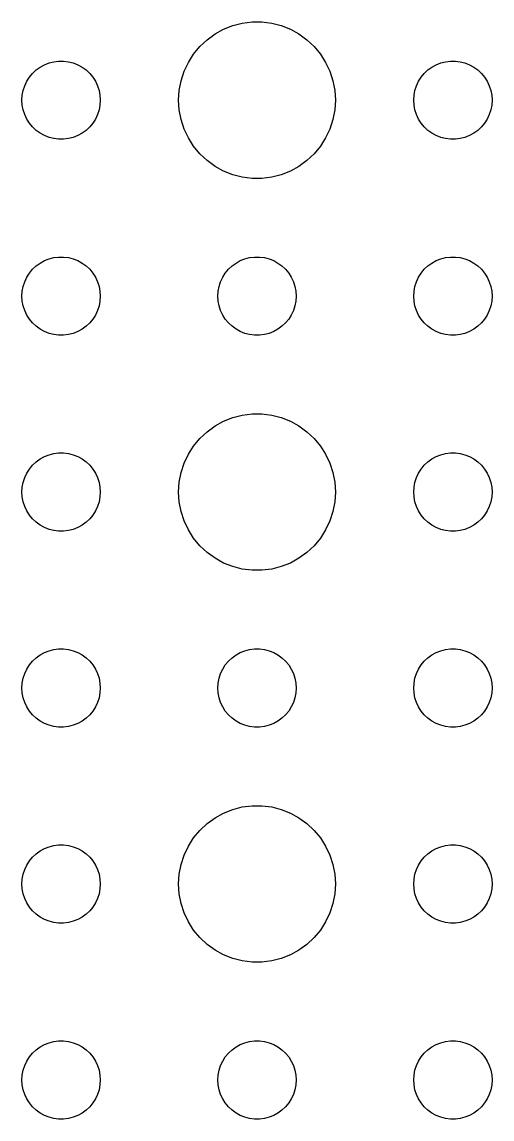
# Model space of a CAD drawing. Header units: metres. Extents: x -90 to 90, y -89 to 89.
# Drawn here: x 43.5 to 61.5, y -1.5 to 40.49 of the extents above; entities that cross this region are included whole.
import ezdxf

# ---------------------------------------------------------------- set-up
doc = ezdxf.new("R2010")
doc.units = ezdxf.units.M

msp = doc.modelspace()

# ---------------------------------------------------------------- linework, layer by layer
for p, q in [((51.2227, 40.2145), (51.5729, 40.3532)), ((51.5729, 40.3532), (51.9379, 40.4469)), ((51.9379, 40.4469), (52.3116, 40.4941)), ((52.3116, 40.4941), (52.6884, 40.4941)), ((52.6884, 40.4941), (53.0621, 40.4469)), ((53.0621, 40.4469), (53.427, 40.3532)), ((53.427, 40.3532), (53.7773, 40.2145)), ((50.5877, 39.8115), (50.8925, 40.033)), ((50.8925, 40.033), (51.2227, 40.2145)), ((53.7773, 40.2145), (54.1075, 40.033)), ((54.1075, 40.033), (54.4123, 39.8115)), ((50.0729, 39.2634), (50.3131, 39.5536)), ((50.3131, 39.5536), (50.5877, 39.8115)), ((54.4123, 39.8115), (54.6869, 39.5536)), ((54.6869, 39.5536), (54.927, 39.2634)), ((49.8711, 38.9453), (50.0729, 39.2634)), ((54.927, 39.2634), (55.1289, 38.9453)), ((43.9065, 38.5268), (44.0439, 38.6558)), ((44.0439, 38.6558), (44.1963, 38.7665)), ((44.1963, 38.7665), (44.3613, 38.8572)), ((44.3613, 38.8572), (44.5365, 38.9266)), ((44.5365, 38.9266), (44.7189, 38.9734)), ((44.7189, 38.9734), (44.9058, 38.997)), ((44.9058, 38.997), (45.0942, 38.997)), ((45.0942, 38.997), (45.2811, 38.9734)), ((45.2811, 38.9734), (45.4635, 38.9266)), ((45.4635, 38.9266), (45.6387, 38.8572)), ((45.6387, 38.8572), (45.8037, 38.7665)), ((45.8037, 38.7665), (45.9561, 38.6558)), ((45.9561, 38.6558), (46.0934, 38.5268)), ((49.7107, 38.6044), (49.8711, 38.9453)), ((55.1289, 38.9453), (55.2893, 38.6044)), ((58.9065, 38.5268), (59.0439, 38.6558)), ((59.0439, 38.6558), (59.1963, 38.7665)), ((59.1963, 38.7665), (59.3613, 38.8572)), ((59.3613, 38.8572), (59.5365, 38.9266)), ((59.5365, 38.9266), (59.7189, 38.9734)), ((59.7189, 38.9734), (59.9058, 38.997)), ((59.9058, 38.997), (60.0942, 38.997)), ((60.0942, 38.997), (60.2811, 38.9734)), ((60.2811, 38.9734), (60.4635, 38.9266)), ((60.4635, 38.9266), (60.6387, 38.8572)), ((60.6387, 38.8572), (60.8037, 38.7665)), ((60.8037, 38.7665), (60.9561, 38.6558)), ((60.9561, 38.6558), (61.0934, 38.5268)), ((43.6053, 38.0522), (43.6855, 38.2226)), ((43.6855, 38.2226), (43.7865, 38.3817)), ((43.7865, 38.3817), (43.9065, 38.5268)), ((46.0934, 38.5268), (46.2135, 38.3817)), ((46.2135, 38.3817), (46.3145, 38.2226)), ((46.3145, 38.2226), (46.3947, 38.0522)), ((49.5237, 37.876), (49.5942, 38.2461)), ((49.5942, 38.2461), (49.7107, 38.6044)), ((55.2893, 38.6044), (55.4057, 38.2461)), ((55.4057, 38.2461), (55.4763, 37.876)), ((58.6053, 38.0522), (58.6855, 38.2226)), ((58.6855, 38.2226), (58.7865, 38.3817)), ((58.7865, 38.3817), (58.9065, 38.5268)), ((61.0934, 38.5268), (61.2135, 38.3817)), ((61.2135, 38.3817), (61.3145, 38.2226)), ((61.3145, 38.2226), (61.3947, 38.0522)), ((43.5118, 37.688), (43.5471, 37.873)), ((43.5471, 37.873), (43.6053, 38.0522)), ((46.3947, 38.0522), (46.4529, 37.873)), ((46.4529, 37.873), (46.4882, 37.688)), ((49.5, 37.5), (49.5237, 37.876)), ((55.4763, 37.876), (55.5, 37.5)), ((58.5118, 37.688), (58.5471, 37.873)), ((58.5471, 37.873), (58.6053, 38.0522)), ((61.3947, 38.0522), (61.4529, 37.873)), ((61.4529, 37.873), (61.4882, 37.688)), ((43.5, 37.5), (43.5118, 37.688)), ((43.5118, 37.312), (43.5, 37.5)), ((46.4882, 37.688), (46.5, 37.5)), ((46.5, 37.5), (46.4882, 37.312)), ((49.5237, 37.124), (49.5, 37.5)), ((55.5, 37.5), (55.4763, 37.124)), ((58.5, 37.5), (58.5118, 37.688)), ((58.5118, 37.312), (58.5, 37.5)), ((61.4882, 37.688), (61.5, 37.5)), ((61.5, 37.5), (61.4882, 37.312)), ((43.5471, 37.127), (43.5118, 37.312)), ((43.6053, 36.9478), (43.5471, 37.127)), ((46.4529, 37.127), (46.3947, 36.9478)), ((46.4882, 37.312), (46.4529, 37.127)), ((49.5942, 36.7539), (49.5237, 37.124)), ((55.4763, 37.124), (55.4057, 36.7539)), ((58.5471, 37.127), (58.5118, 37.312)), ((58.6053, 36.9478), (58.5471, 37.127)), ((61.4529, 37.127), (61.3947, 36.9478)), ((61.4882, 37.312), (61.4529, 37.127)), ((43.6855, 36.7774), (43.6053, 36.9478)), ((43.7865, 36.6183), (43.6855, 36.7774)), ((43.9065, 36.4732), (43.7865, 36.6183)), ((46.2135, 36.6183), (46.0934, 36.4732)), ((46.3145, 36.7774), (46.2135, 36.6183)), ((46.3947, 36.9478), (46.3145, 36.7774)), ((49.7107, 36.3956), (49.5942, 36.7539)), ((55.4057, 36.7539), (55.2893, 36.3956)), ((58.6855, 36.7774), (58.6053, 36.9478)), ((58.7865, 36.6183), (58.6855, 36.7774)), ((58.9065, 36.4732), (58.7865, 36.6183)), ((61.2135, 36.6183), (61.0934, 36.4732)), ((61.3145, 36.7774), (61.2135, 36.6183)), ((61.3947, 36.9478), (61.3145, 36.7774)), ((44.0439, 36.3442), (43.9065, 36.4732)), ((44.1963, 36.2335), (44.0439, 36.3442)), ((44.3613, 36.1428), (44.1963, 36.2335)), ((44.5365, 36.0734), (44.3613, 36.1428)), ((45.6387, 36.1428), (45.4635, 36.0734)), ((45.8037, 36.2335), (45.6387, 36.1428)), ((45.9561, 36.3442), (45.8037, 36.2335)), ((46.0934, 36.4732), (45.9561, 36.3442)), ((49.8711, 36.0547), (49.7107, 36.3956)), ((55.2893, 36.3956), (55.1289, 36.0547)), ((59.0439, 36.3442), (58.9065, 36.4732)), ((59.1963, 36.2335), (59.0439, 36.3442)), ((59.3613, 36.1428), (59.1963, 36.2335)), ((59.5365, 36.0734), (59.3613, 36.1428)), ((60.6387, 36.1428), (60.4635, 36.0734)), ((60.8037, 36.2335), (60.6387, 36.1428)), ((60.9561, 36.3442), (60.8037, 36.2335)), ((61.0934, 36.4732), (60.9561, 36.3442)), ((44.7189, 36.0266), (44.5365, 36.0734)), ((44.9058, 36.003), (44.7189, 36.0266)), ((45.0942, 36.003), (44.9058, 36.003)), ((45.2811, 36.0266), (45.0942, 36.003)), ((45.4635, 36.0734), (45.2811, 36.0266)), ((50.0729, 35.7366), (49.8711, 36.0547)), ((50.3131, 35.4464), (50.0729, 35.7366)), ((54.927, 35.7366), (54.6869, 35.4464)), ((55.1289, 36.0547), (54.927, 35.7366)), ((59.7189, 36.0266), (59.5365, 36.0734)), ((59.9058, 36.003), (59.7189, 36.0266)), ((60.0942, 36.003), (59.9058, 36.003)), ((60.2811, 36.0266), (60.0942, 36.003)), ((60.4635, 36.0734), (60.2811, 36.0266)), ((50.5877, 35.1885), (50.3131, 35.4464)), ((54.6869, 35.4464), (54.4123, 35.1885)), ((50.8925, 34.967), (50.5877, 35.1885)), ((51.2227, 34.7855), (50.8925, 34.967)), ((54.1075, 34.967), (53.7773, 34.7855)), ((54.4123, 35.1885), (54.1075, 34.967)), ((51.5729, 34.6468), (51.2227, 34.7855)), ((51.9379, 34.5531), (51.5729, 34.6468)), ((52.3116, 34.5059), (51.9379, 34.5531)), ((52.6884, 34.5059), (52.3116, 34.5059)), ((53.0621, 34.5531), (52.6884, 34.5059)), ((53.427, 34.6468), (53.0621, 34.5531)), ((53.7773, 34.7855), (53.427, 34.6468)), ((44.7189, 31.4734), (44.9058, 31.497)), ((44.9058, 31.497), (45.0942, 31.497)), ((45.0942, 31.497), (45.2811, 31.4734)), ((52.2189, 31.4734), (52.4058, 31.497)), ((52.4058, 31.497), (52.5942, 31.497)), ((52.5942, 31.497), (52.7811, 31.4734)), ((59.7189, 31.4734), (59.9058, 31.497)), ((59.9058, 31.497), (60.0942, 31.497)), ((60.0942, 31.497), (60.2811, 31.4734)), ((43.9065, 31.0268), (44.0439, 31.1558)), ((44.0439, 31.1558), (44.1963, 31.2665)), ((44.1963, 31.2665), (44.3613, 31.3572)), ((44.3613, 31.3572), (44.5365, 31.4266)), ((44.5365, 31.4266), (44.7189, 31.4734)), ((45.2811, 31.4734), (45.4635, 31.4266)), ((45.4635, 31.4266), (45.6387, 31.3572)), ((45.6387, 31.3572), (45.8037, 31.2665)), ((45.8037, 31.2665), (45.9561, 31.1558)), ((45.9561, 31.1558), (46.0934, 31.0268)), ((51.4065, 31.0268), (51.5439, 31.1558)), ((51.5439, 31.1558), (51.6963, 31.2665)), ((51.6963, 31.2665), (51.8613, 31.3572)), ((51.8613, 31.3572), (52.0365, 31.4266)), ((52.0365, 31.4266), (52.2189, 31.4734)), ((52.7811, 31.4734), (52.9635, 31.4266)), ((52.9635, 31.4266), (53.1387, 31.3572)), ((53.1387, 31.3572), (53.3037, 31.2665)), ((53.3037, 31.2665), (53.4561, 31.1558)), ((53.4561, 31.1558), (53.5934, 31.0268)), ((58.9065, 31.0268), (59.0439, 31.1558)), ((59.0439, 31.1558), (59.1963, 31.2665)), ((59.1963, 31.2665), (59.3613, 31.3572)), ((59.3613, 31.3572), (59.5365, 31.4266)), ((59.5365, 31.4266), (59.7189, 31.4734)), ((60.2811, 31.4734), (60.4635, 31.4266)), ((60.4635, 31.4266), (60.6387, 31.3572)), ((60.6387, 31.3572), (60.8037, 31.2665)), ((60.8037, 31.2665), (60.9561, 31.1558)), ((60.9561, 31.1558), (61.0934, 31.0268)), ((43.6053, 30.5522), (43.6855, 30.7226)), ((43.6855, 30.7226), (43.7865, 30.8817)), ((43.7865, 30.8817), (43.9065, 31.0268)), ((46.0934, 31.0268), (46.2135, 30.8817)), ((46.2135, 30.8817), (46.3145, 30.7226)), ((46.3145, 30.7226), (46.3947, 30.5522)), ((51.1053, 30.5522), (51.1855, 30.7226)), ((51.1855, 30.7226), (51.2865, 30.8817)), ((51.2865, 30.8817), (51.4065, 31.0268)), ((53.5934, 31.0268), (53.7135, 30.8817)), ((53.7135, 30.8817), (53.8145, 30.7226)), ((53.8145, 30.7226), (53.8947, 30.5522)), ((58.6053, 30.5522), (58.6855, 30.7226)), ((58.6855, 30.7226), (58.7865, 30.8817)), ((58.7865, 30.8817), (58.9065, 31.0268)), ((61.0934, 31.0268), (61.2135, 30.8817)), ((61.2135, 30.8817), (61.3145, 30.7226)), ((61.3145, 30.7226), (61.3947, 30.5522)), ((43.5118, 30.188), (43.5471, 30.373)), ((43.5471, 30.373), (43.6053, 30.5522)), ((46.3947, 30.5522), (46.4529, 30.373)), ((46.4529, 30.373), (46.4882, 30.188)), ((51.0118, 30.188), (51.0471, 30.373)), ((51.0471, 30.373), (51.1053, 30.5522)), ((53.8947, 30.5522), (53.9529, 30.373)), ((53.9529, 30.373), (53.9882, 30.188)), ((58.5118, 30.188), (58.5471, 30.373)), ((58.5471, 30.373), (58.6053, 30.5522)), ((61.3947, 30.5522), (61.4529, 30.373)), ((61.4529, 30.373), (61.4882, 30.188)), ((43.5, 30), (43.5118, 30.188)), ((43.5118, 29.812), (43.5, 30)), ((46.4882, 30.188), (46.5, 30)), ((46.5, 30), (46.4882, 29.812)), ((51, 30), (51.0118, 30.188)), ((51.0118, 29.812), (51, 30)), ((53.9882, 30.188), (54, 30)), ((54, 30), (53.9882, 29.812)), ((58.5, 30), (58.5118, 30.188)), ((58.5118, 29.812), (58.5, 30)), ((61.4882, 30.188), (61.5, 30)), ((61.5, 30), (61.4882, 29.812)), ((43.5471, 29.627), (43.5118, 29.812)), ((43.6053, 29.4478), (43.5471, 29.627)), ((43.6855, 29.2774), (43.6053, 29.4478)), ((46.3947, 29.4478), (46.3145, 29.2774)), ((46.4529, 29.627), (46.3947, 29.4478)), ((46.4882, 29.812), (46.4529, 29.627)), ((51.0471, 29.627), (51.0118, 29.812)), ((51.1053, 29.4478), (51.0471, 29.627)), ((51.1855, 29.2774), (51.1053, 29.4478)), ((53.8947, 29.4478), (53.8145, 29.2774)), ((53.9529, 29.627), (53.8947, 29.4478)), ((53.9882, 29.812), (53.9529, 29.627)), ((58.5471, 29.627), (58.5118, 29.812)), ((58.6053, 29.4478), (58.5471, 29.627)), ((58.6855, 29.2774), (58.6053, 29.4478)), ((61.3947, 29.4478), (61.3145, 29.2774)), ((61.4529, 29.627), (61.3947, 29.4478)), ((61.4882, 29.812), (61.4529, 29.627)), ((43.7865, 29.1183), (43.6855, 29.2774)), ((43.9065, 28.9732), (43.7865, 29.1183)), ((46.2135, 29.1183), (46.0934, 28.9732)), ((46.3145, 29.2774), (46.2135, 29.1183)), ((51.2865, 29.1183), (51.1855, 29.2774)), ((51.4065, 28.9732), (51.2865, 29.1183)), ((53.7135, 29.1183), (53.5934, 28.9732)), ((53.8145, 29.2774), (53.7135, 29.1183)), ((58.7865, 29.1183), (58.6855, 29.2774)), ((58.9065, 28.9732), (58.7865, 29.1183)), ((61.2135, 29.1183), (61.0934, 28.9732)), ((61.3145, 29.2774), (61.2135, 29.1183)), ((44.0439, 28.8442), (43.9065, 28.9732)), ((44.1963, 28.7335), (44.0439, 28.8442)), ((44.3613, 28.6427), (44.1963, 28.7335)), ((44.5365, 28.5734), (44.3613, 28.6427)), ((44.7189, 28.5266), (44.5365, 28.5734)), ((45.4635, 28.5734), (45.2811, 28.5266)), ((45.6387, 28.6427), (45.4635, 28.5734)), ((45.8037, 28.7335), (45.6387, 28.6427)), ((45.9561, 28.8442), (45.8037, 28.7335)), ((46.0934, 28.9732), (45.9561, 28.8442)), ((51.5439, 28.8442), (51.4065, 28.9732)), ((51.6963, 28.7335), (51.5439, 28.8442)), ((51.8613, 28.6427), (51.6963, 28.7335)), ((52.0365, 28.5734), (51.8613, 28.6427)), ((52.2189, 28.5266), (52.0365, 28.5734)), ((52.9635, 28.5734), (52.7811, 28.5266)), ((53.1387, 28.6427), (52.9635, 28.5734)), ((53.3037, 28.7335), (53.1387, 28.6427)), ((53.4561, 28.8442), (53.3037, 28.7335)), ((53.5934, 28.9732), (53.4561, 28.8442)), ((59.0439, 28.8442), (58.9065, 28.9732)), ((59.1963, 28.7335), (59.0439, 28.8442)), ((59.3613, 28.6427), (59.1963, 28.7335)), ((59.5365, 28.5734), (59.3613, 28.6427)), ((59.7189, 28.5266), (59.5365, 28.5734)), ((60.4635, 28.5734), (60.2811, 28.5266)), ((60.6387, 28.6427), (60.4635, 28.5734)), ((60.8037, 28.7335), (60.6387, 28.6427)), ((60.9561, 28.8442), (60.8037, 28.7335)), ((61.0934, 28.9732), (60.9561, 28.8442)), ((44.9058, 28.503), (44.7189, 28.5266)), ((45.0942, 28.503), (44.9058, 28.503)), ((45.2811, 28.5266), (45.0942, 28.503)), ((52.4058, 28.503), (52.2189, 28.5266)), ((52.5942, 28.503), (52.4058, 28.503)), ((52.7811, 28.5266), (52.5942, 28.503)), ((59.9058, 28.503), (59.7189, 28.5266)), ((60.0942, 28.503), (59.9058, 28.503)), ((60.2811, 28.5266), (60.0942, 28.503)), ((50.8925, 25.033), (51.2227, 25.2145)), ((51.2227, 25.2145), (51.5729, 25.3532)), ((51.5729, 25.3532), (51.9379, 25.4469)), ((51.9379, 25.4469), (52.3116, 25.4941)), ((52.3116, 25.4941), (52.6884, 25.4941)), ((52.6884, 25.4941), (53.0621, 25.4469)), ((53.0621, 25.4469), (53.427, 25.3532)), ((53.427, 25.3532), (53.7773, 25.2145)), ((53.7773, 25.2145), (54.1075, 25.033)), ((50.3131, 24.5536), (50.5877, 24.8115)), ((50.5877, 24.8115), (50.8925, 25.033)), ((54.1075, 25.033), (54.4123, 24.8115)), ((54.4123, 24.8115), (54.6869, 24.5536)), ((50.0729, 24.2634), (50.3131, 24.5536)), ((54.6869, 24.5536), (54.927, 24.2634)), ((44.5365, 23.9266), (44.7189, 23.9734)), ((44.7189, 23.9734), (44.9058, 23.997)), ((44.9058, 23.997), (45.0942, 23.997)), ((45.0942, 23.997), (45.2811, 23.9734)), ((45.2811, 23.9734), (45.4635, 23.9266)), ((49.7107, 23.6044), (49.8711, 23.9453)), ((49.8711, 23.9453), (50.0729, 24.2634)), ((54.927, 24.2634), (55.1289, 23.9453)), ((55.1289, 23.9453), (55.2893, 23.6044)), ((59.5365, 23.9266), (59.7189, 23.9734)), ((59.7189, 23.9734), (59.9058, 23.997)), ((59.9058, 23.997), (60.0942, 23.997)), ((60.0942, 23.997), (60.2811, 23.9734)), ((60.2811, 23.9734), (60.4635, 23.9266)), ((43.7865, 23.3817), (43.9065, 23.5268)), ((43.9065, 23.5268), (44.0439, 23.6558)), ((44.0439, 23.6558), (44.1963, 23.7665)), ((44.1963, 23.7665), (44.3613, 23.8572)), ((44.3613, 23.8572), (44.5365, 23.9266)), ((45.4635, 23.9266), (45.6387, 23.8572)), ((45.6387, 23.8572), (45.8037, 23.7665)), ((45.8037, 23.7665), (45.9561, 23.6558)), ((45.9561, 23.6558), (46.0934, 23.5268)), ((46.0934, 23.5268), (46.2135, 23.3817)), ((49.5942, 23.2461), (49.7107, 23.6044)), ((55.2893, 23.6044), (55.4057, 23.2461)), ((58.7865, 23.3817), (58.9065, 23.5268)), ((58.9065, 23.5268), (59.0439, 23.6558)), ((59.0439, 23.6558), (59.1963, 23.7665)), ((59.1963, 23.7665), (59.3613, 23.8572)), ((59.3613, 23.8572), (59.5365, 23.9266)), ((60.4635, 23.9266), (60.6387, 23.8572)), ((60.6387, 23.8572), (60.8037, 23.7665)), ((60.8037, 23.7665), (60.9561, 23.6558)), ((60.9561, 23.6558), (61.0934, 23.5268)), ((61.0934, 23.5268), (61.2135, 23.3817)), ((43.6053, 23.0522), (43.6855, 23.2226)), ((43.6855, 23.2226), (43.7865, 23.3817)), ((46.2135, 23.3817), (46.3145, 23.2226)), ((46.3145, 23.2226), (46.3947, 23.0522)), ((49.5237, 22.876), (49.5942, 23.2461)), ((55.4057, 23.2461), (55.4763, 22.876)), ((58.6053, 23.0522), (58.6855, 23.2226)), ((58.6855, 23.2226), (58.7865, 23.3817)), ((61.2135, 23.3817), (61.3145, 23.2226)), ((61.3145, 23.2226), (61.3947, 23.0522)), ((43.5, 22.5), (43.5118, 22.688)), ((43.5118, 22.688), (43.5471, 22.873)), ((43.5471, 22.873), (43.6053, 23.0522)), ((46.3947, 23.0522), (46.4529, 22.873)), ((46.4529, 22.873), (46.4882, 22.688)), ((46.4882, 22.688), (46.5, 22.5)), ((49.5, 22.5), (49.5237, 22.876)), ((55.4763, 22.876), (55.5, 22.5)), ((58.5, 22.5), (58.5118, 22.688)), ((58.5118, 22.688), (58.5471, 22.873)), ((58.5471, 22.873), (58.6053, 23.0522)), ((61.3947, 23.0522), (61.4529, 22.873)), ((61.4529, 22.873), (61.4882, 22.688)), ((61.4882, 22.688), (61.5, 22.5)), ((43.5118, 22.312), (43.5, 22.5)), ((43.5471, 22.127), (43.5118, 22.312)), ((46.4882, 22.312), (46.4529, 22.127)), ((46.5, 22.5), (46.4882, 22.312)), ((49.5237, 22.124), (49.5, 22.5)), ((55.5, 22.5), (55.4763, 22.124)), ((58.5118, 22.312), (58.5, 22.5)), ((58.5471, 22.127), (58.5118, 22.312)), ((61.4882, 22.312), (61.4529, 22.127)), ((61.5, 22.5), (61.4882, 22.312)), ((43.6053, 21.9478), (43.5471, 22.127)), ((43.6855, 21.7774), (43.6053, 21.9478)), ((46.3947, 21.9478), (46.3145, 21.7774)), ((46.4529, 22.127), (46.3947, 21.9478)), ((49.5942, 21.7539), (49.5237, 22.124)), ((55.4763, 22.124), (55.4057, 21.7539)), ((58.6053, 21.9478), (58.5471, 22.127)), ((58.6855, 21.7774), (58.6053, 21.9478)), ((61.3947, 21.9478), (61.3145, 21.7774)), ((61.4529, 22.127), (61.3947, 21.9478)), ((43.7865, 21.6183), (43.6855, 21.7774)), ((43.9065, 21.4732), (43.7865, 21.6183)), ((44.0439, 21.3442), (43.9065, 21.4732)), ((46.0934, 21.4732), (45.9561, 21.3442)), ((46.2135, 21.6183), (46.0934, 21.4732)), ((46.3145, 21.7774), (46.2135, 21.6183)), ((49.7107, 21.3956), (49.5942, 21.7539)), ((55.4057, 21.7539), (55.2893, 21.3956)), ((58.7865, 21.6183), (58.6855, 21.7774)), ((58.9065, 21.4732), (58.7865, 21.6183)), ((59.0439, 21.3442), (58.9065, 21.4732)), ((61.0934, 21.4732), (60.9561, 21.3442)), ((61.2135, 21.6183), (61.0934, 21.4732)), ((61.3145, 21.7774), (61.2135, 21.6183)), ((44.1963, 21.2335), (44.0439, 21.3442)), ((44.3613, 21.1427), (44.1963, 21.2335)), ((44.5365, 21.0734), (44.3613, 21.1427)), ((44.7189, 21.0266), (44.5365, 21.0734)), ((44.9058, 21.003), (44.7189, 21.0266)), ((45.0942, 21.003), (44.9058, 21.003)), ((45.2811, 21.0266), (45.0942, 21.003)), ((45.4635, 21.0734), (45.2811, 21.0266)), ((45.6387, 21.1427), (45.4635, 21.0734)), ((45.8037, 21.2335), (45.6387, 21.1427)), ((45.9561, 21.3442), (45.8037, 21.2335)), ((49.8711, 21.0547), (49.7107, 21.3956)), ((50.0729, 20.7366), (49.8711, 21.0547)), ((55.1289, 21.0547), (54.927, 20.7366)), ((55.2893, 21.3956), (55.1289, 21.0547)), ((59.1963, 21.2335), (59.0439, 21.3442)), ((59.3613, 21.1427), (59.1963, 21.2335)), ((59.5365, 21.0734), (59.3613, 21.1427)), ((59.7189, 21.0266), (59.5365, 21.0734)), ((59.9058, 21.003), (59.7189, 21.0266)), ((60.0942, 21.003), (59.9058, 21.003)), ((60.2811, 21.0266), (60.0942, 21.003)), ((60.4635, 21.0734), (60.2811, 21.0266)), ((60.6387, 21.1427), (60.4635, 21.0734)), ((60.8037, 21.2335), (60.6387, 21.1427)), ((60.9561, 21.3442), (60.8037, 21.2335)), ((50.3131, 20.4464), (50.0729, 20.7366)), ((54.927, 20.7366), (54.6869, 20.4464)), ((50.5877, 20.1884), (50.3131, 20.4464)), ((50.8925, 19.967), (50.5877, 20.1884)), ((54.4123, 20.1884), (54.1075, 19.967)), ((54.6869, 20.4464), (54.4123, 20.1884)), ((51.2227, 19.7855), (50.8925, 19.967)), ((51.5729, 19.6468), (51.2227, 19.7855)), ((53.7773, 19.7855), (53.427, 19.6468)), ((54.1075, 19.967), (53.7773, 19.7855)), ((51.9379, 19.5531), (51.5729, 19.6468)), ((52.3116, 19.5059), (51.9379, 19.5531)), ((52.6884, 19.5059), (52.3116, 19.5059)), ((53.0621, 19.5531), (52.6884, 19.5059)), ((53.427, 19.6468), (53.0621, 19.5531)), ((44.3613, 16.3572), (44.5365, 16.4266)), ((44.5365, 16.4266), (44.7189, 16.4734)), ((44.7189, 16.4734), (44.9058, 16.497)), ((44.9058, 16.497), (45.0942, 16.497)), ((45.0942, 16.497), (45.2811, 16.4734)), ((45.2811, 16.4734), (45.4635, 16.4266)), ((45.4635, 16.4266), (45.6387, 16.3572)), ((51.8613, 16.3572), (52.0365, 16.4266)), ((52.0365, 16.4266), (52.2189, 16.4734)), ((52.2189, 16.4734), (52.4058, 16.497)), ((52.4058, 16.497), (52.5942, 16.497)), ((52.5942, 16.497), (52.7811, 16.4734)), ((52.7811, 16.4734), (52.9635, 16.4266)), ((52.9635, 16.4266), (53.1387, 16.3572)), ((59.3613, 16.3572), (59.5365, 16.4266)), ((59.5365, 16.4266), (59.7189, 16.4734)), ((59.7189, 16.4734), (59.9058, 16.497)), ((59.9058, 16.497), (60.0942, 16.497)), ((60.0942, 16.497), (60.2811, 16.4734)), ((60.2811, 16.4734), (60.4635, 16.4266)), ((60.4635, 16.4266), (60.6387, 16.3572)), ((43.7865, 15.8817), (43.9065, 16.0268)), ((43.9065, 16.0268), (44.0439, 16.1558)), ((44.0439, 16.1558), (44.1963, 16.2665)), ((44.1963, 16.2665), (44.3613, 16.3572)), ((45.6387, 16.3572), (45.8037, 16.2665)), ((45.8037, 16.2665), (45.9561, 16.1558)), ((45.9561, 16.1558), (46.0934, 16.0268)), ((46.0934, 16.0268), (46.2135, 15.8817)), ((51.2865, 15.8817), (51.4065, 16.0268)), ((51.4065, 16.0268), (51.5439, 16.1558)), ((51.5439, 16.1558), (51.6963, 16.2665)), ((51.6963, 16.2665), (51.8613, 16.3572)), ((53.1387, 16.3572), (53.3037, 16.2665)), ((53.3037, 16.2665), (53.4561, 16.1558)), ((53.4561, 16.1558), (53.5934, 16.0268)), ((53.5934, 16.0268), (53.7135, 15.8817)), ((58.7865, 15.8817), (58.9065, 16.0268)), ((58.9065, 16.0268), (59.0439, 16.1558)), ((59.0439, 16.1558), (59.1963, 16.2665)), ((59.1963, 16.2665), (59.3613, 16.3572)), ((60.6387, 16.3572), (60.8037, 16.2665)), ((60.8037, 16.2665), (60.9561, 16.1558)), ((60.9561, 16.1558), (61.0934, 16.0268)), ((61.0934, 16.0268), (61.2135, 15.8817)), ((43.5471, 15.373), (43.6053, 15.5522)), ((43.6053, 15.5522), (43.6855, 15.7226)), ((43.6855, 15.7226), (43.7865, 15.8817)), ((46.2135, 15.8817), (46.3145, 15.7226)), ((46.3145, 15.7226), (46.3947, 15.5522)), ((46.3947, 15.5522), (46.4529, 15.373)), ((51.0471, 15.373), (51.1053, 15.5522)), ((51.1053, 15.5522), (51.1855, 15.7226)), ((51.1855, 15.7226), (51.2865, 15.8817)), ((53.7135, 15.8817), (53.8145, 15.7226)), ((53.8145, 15.7226), (53.8947, 15.5522)), ((53.8947, 15.5522), (53.9529, 15.373)), ((58.5471, 15.373), (58.6053, 15.5522)), ((58.6053, 15.5522), (58.6855, 15.7226)), ((58.6855, 15.7226), (58.7865, 15.8817)), ((61.2135, 15.8817), (61.3145, 15.7226)), ((61.3145, 15.7226), (61.3947, 15.5522)), ((61.3947, 15.5522), (61.4529, 15.373)), ((43.5, 15), (43.5118, 15.188)), ((43.5118, 15.188), (43.5471, 15.373)), ((46.4529, 15.373), (46.4882, 15.188)), ((46.4882, 15.188), (46.5, 15)), ((51, 15), (51.0118, 15.188)), ((51.0118, 15.188), (51.0471, 15.373)), ((53.9529, 15.373), (53.9882, 15.188)), ((53.9882, 15.188), (54, 15)), ((58.5, 15), (58.5118, 15.188)), ((58.5118, 15.188), (58.5471, 15.373)), ((61.4529, 15.373), (61.4882, 15.188)), ((61.4882, 15.188), (61.5, 15)), ((43.5118, 14.812), (43.5, 15)), ((43.5471, 14.627), (43.5118, 14.812)), ((46.4882, 14.812), (46.4529, 14.627)), ((46.5, 15), (46.4882, 14.812)), ((51.0118, 14.812), (51, 15)), ((51.0471, 14.627), (51.0118, 14.812)), ((53.9882, 14.812), (53.9529, 14.627)), ((54, 15), (53.9882, 14.812)), ((58.5118, 14.812), (58.5, 15)), ((58.5471, 14.627), (58.5118, 14.812)), ((61.4882, 14.812), (61.4529, 14.627)), ((61.5, 15), (61.4882, 14.812)), ((43.6053, 14.4478), (43.5471, 14.627)), ((43.6855, 14.2774), (43.6053, 14.4478)), ((43.7865, 14.1183), (43.6855, 14.2774)), ((46.3145, 14.2774), (46.2135, 14.1183)), ((46.3947, 14.4478), (46.3145, 14.2774)), ((46.4529, 14.627), (46.3947, 14.4478)), ((51.1053, 14.4478), (51.0471, 14.627)), ((51.1855, 14.2774), (51.1053, 14.4478)), ((51.2865, 14.1183), (51.1855, 14.2774)), ((53.8145, 14.2774), (53.7135, 14.1183)), ((53.8947, 14.4478), (53.8145, 14.2774)), ((53.9529, 14.627), (53.8947, 14.4478)), ((58.6053, 14.4478), (58.5471, 14.627)), ((58.6855, 14.2774), (58.6053, 14.4478)), ((58.7865, 14.1183), (58.6855, 14.2774)), ((61.3145, 14.2774), (61.2135, 14.1183)), ((61.3947, 14.4478), (61.3145, 14.2774)), ((61.4529, 14.627), (61.3947, 14.4478)), ((43.9065, 13.9732), (43.7865, 14.1183)), ((44.0439, 13.8442), (43.9065, 13.9732)), ((46.0934, 13.9732), (45.9561, 13.8442)), ((46.2135, 14.1183), (46.0934, 13.9732)), ((51.4065, 13.9732), (51.2865, 14.1183)), ((51.5439, 13.8442), (51.4065, 13.9732)), ((53.5934, 13.9732), (53.4561, 13.8442)), ((53.7135, 14.1183), (53.5934, 13.9732)), ((58.9065, 13.9732), (58.7865, 14.1183)), ((59.0439, 13.8442), (58.9065, 13.9732)), ((61.0934, 13.9732), (60.9561, 13.8442)), ((61.2135, 14.1183), (61.0934, 13.9732)), ((44.1963, 13.7335), (44.0439, 13.8442)), ((44.3613, 13.6427), (44.1963, 13.7335)), ((44.5365, 13.5734), (44.3613, 13.6427)), ((44.7189, 13.5266), (44.5365, 13.5734)), ((44.9058, 13.5029), (44.7189, 13.5266)), ((45.0942, 13.5029), (44.9058, 13.5029)), ((45.2811, 13.5266), (45.0942, 13.5029)), ((45.4635, 13.5734), (45.2811, 13.5266)), ((45.6387, 13.6427), (45.4635, 13.5734)), ((45.8037, 13.7335), (45.6387, 13.6427)), ((45.9561, 13.8442), (45.8037, 13.7335)), ((51.6963, 13.7335), (51.5439, 13.8442)), ((51.8613, 13.6427), (51.6963, 13.7335)), ((52.0365, 13.5734), (51.8613, 13.6427)), ((52.2189, 13.5266), (52.0365, 13.5734)), ((52.4058, 13.5029), (52.2189, 13.5266)), ((52.5942, 13.5029), (52.4058, 13.5029)), ((52.7811, 13.5266), (52.5942, 13.5029)), ((52.9635, 13.5734), (52.7811, 13.5266)), ((53.1387, 13.6427), (52.9635, 13.5734)), ((53.3037, 13.7335), (53.1387, 13.6427)), ((53.4561, 13.8442), (53.3037, 13.7335)), ((59.1963, 13.7335), (59.0439, 13.8442)), ((59.3613, 13.6427), (59.1963, 13.7335)), ((59.5365, 13.5734), (59.3613, 13.6427)), ((59.7189, 13.5266), (59.5365, 13.5734)), ((59.9058, 13.5029), (59.7189, 13.5266)), ((60.0942, 13.5029), (59.9058, 13.5029)), ((60.2811, 13.5266), (60.0942, 13.5029)), ((60.4635, 13.5734), (60.2811, 13.5266)), ((60.6387, 13.6427), (60.4635, 13.5734)), ((60.8037, 13.7335), (60.6387, 13.6427)), ((60.9561, 13.8442), (60.8037, 13.7335)), ((50.8925, 10.033), (51.2227, 10.2145)), ((51.2227, 10.2145), (51.5729, 10.3532)), ((51.5729, 10.3532), (51.9379, 10.4469)), ((51.9379, 10.4469), (52.3116, 10.4941)), ((52.3116, 10.4941), (52.6884, 10.4941)), ((52.6884, 10.4941), (53.0621, 10.4469)), ((53.0621, 10.4469), (53.427, 10.3532)), ((53.427, 10.3532), (53.7773, 10.2145)), ((53.7773, 10.2145), (54.1075, 10.033)), ((50.3131, 9.55363), (50.5877, 9.81154)), ((50.5877, 9.81154), (50.8925, 10.033)), ((54.1075, 10.033), (54.4123, 9.81154)), ((54.4123, 9.81154), (54.6869, 9.55363)), ((49.8711, 8.94525), (50.0729, 9.26335)), ((50.0729, 9.26335), (50.3131, 9.55363)), ((54.6869, 9.55363), (54.927, 9.26335)), ((54.927, 9.26335), (55.1289, 8.94525)), ((44.1963, 8.76648), (44.3613, 8.85724)), ((44.3613, 8.85724), (44.5365, 8.92657)), ((44.5365, 8.92657), (44.7189, 8.97342)), ((44.7189, 8.97342), (44.9058, 8.99704)), ((44.9058, 8.99704), (45.0942, 8.99704)), ((45.0942, 8.99704), (45.2811, 8.97342)), ((45.2811, 8.97342), (45.4635, 8.92657)), ((45.4635, 8.92657), (45.6387, 8.85724)), ((45.6387, 8.85724), (45.8037, 8.76648)), ((49.7107, 8.60437), (49.8711, 8.94525)), ((55.1289, 8.94525), (55.2893, 8.60437)), ((59.1963, 8.76648), (59.3613, 8.85724)), ((59.3613, 8.85724), (59.5365, 8.92657)), ((59.5365, 8.92657), (59.7189, 8.97342)), ((59.7189, 8.97342), (59.9058, 8.99704)), ((59.9058, 8.99704), (60.0942, 8.99704)), ((60.0942, 8.99704), (60.2811, 8.97342)), ((60.2811, 8.97342), (60.4635, 8.92657)), ((60.4635, 8.92657), (60.6387, 8.85724)), ((60.6387, 8.85724), (60.8037, 8.76648)), ((43.7865, 8.38167), (43.9065, 8.52681)), ((43.9065, 8.52681), (44.0439, 8.65576)), ((44.0439, 8.65576), (44.1963, 8.76648)), ((45.8037, 8.76648), (45.9561, 8.65576)), ((45.9561, 8.65576), (46.0934, 8.52681)), ((46.0934, 8.52681), (46.2135, 8.38167)), ((49.5942, 8.24606), (49.7107, 8.60437)), ((55.2893, 8.60437), (55.4057, 8.24606)), ((58.7865, 8.38167), (58.9065, 8.52681)), ((58.9065, 8.52681), (59.0439, 8.65576)), ((59.0439, 8.65576), (59.1963, 8.76648)), ((60.8037, 8.76648), (60.9561, 8.65576)), ((60.9561, 8.65576), (61.0934, 8.52681)), ((61.0934, 8.52681), (61.2135, 8.38167)), ((43.5471, 7.87303), (43.6053, 8.05219)), ((43.6053, 8.05219), (43.6855, 8.22263)), ((43.6855, 8.22263), (43.7865, 8.38167)), ((46.2135, 8.38167), (46.3145, 8.22263)), ((46.3145, 8.22263), (46.3947, 8.05219)), ((46.3947, 8.05219), (46.4529, 7.87303)), ((49.5237, 7.87599), (49.5942, 8.24606)), ((55.4057, 8.24606), (55.4763, 7.87599)), ((58.5471, 7.87303), (58.6053, 8.05219)), ((58.6053, 8.05219), (58.6855, 8.22263)), ((58.6855, 8.22263), (58.7865, 8.38167)), ((61.2135, 8.38167), (61.3145, 8.22263)), ((61.3145, 8.22263), (61.3947, 8.05219)), ((61.3947, 8.05219), (61.4529, 7.87303)), ((43.5, 7.5), (43.5118, 7.68799)), ((43.5118, 7.68799), (43.5471, 7.87303)), ((46.4529, 7.87303), (46.4882, 7.68799)), ((46.4882, 7.68799), (46.5, 7.5)), ((49.5, 7.5), (49.5237, 7.87599)), ((55.4763, 7.87599), (55.5, 7.5)), ((58.5, 7.5), (58.5118, 7.68799)), ((58.5118, 7.68799), (58.5471, 7.87303)), ((61.4529, 7.87303), (61.4882, 7.68799)), ((61.4882, 7.68799), (61.5, 7.5)), ((43.5118, 7.312), (43.5, 7.5)), ((43.5471, 7.12695), (43.5118, 7.312)), ((46.4882, 7.312), (46.4529, 7.12695)), ((46.5, 7.5), (46.4882, 7.312)), ((49.5237, 7.12399), (49.5, 7.5)), ((55.5, 7.5), (55.4763, 7.12399)), ((58.5118, 7.312), (58.5, 7.5)), ((58.5471, 7.12695), (58.5118, 7.312)), ((61.4882, 7.312), (61.4529, 7.12695)), ((61.5, 7.5), (61.4882, 7.312)), ((43.6053, 6.9478), (43.5471, 7.12695)), ((43.6855, 6.77736), (43.6053, 6.9478)), ((43.7865, 6.61832), (43.6855, 6.77736)), ((46.3145, 6.77736), (46.2135, 6.61832)), ((46.3947, 6.9478), (46.3145, 6.77736)), ((46.4529, 7.12695), (46.3947, 6.9478)), ((49.5942, 6.75392), (49.5237, 7.12399)), ((49.7107, 6.39561), (49.5942, 6.75392)), ((55.4057, 6.75392), (55.2893, 6.39561)), ((55.4763, 7.12399), (55.4057, 6.75392)), ((58.6053, 6.9478), (58.5471, 7.12695)), ((58.6855, 6.77736), (58.6053, 6.9478)), ((58.7865, 6.61832), (58.6855, 6.77736)), ((61.3145, 6.77736), (61.2135, 6.61832)), ((61.3947, 6.9478), (61.3145, 6.77736)), ((61.4529, 7.12695), (61.3947, 6.9478)), ((43.9065, 6.47318), (43.7865, 6.61832)), ((44.0439, 6.34422), (43.9065, 6.47318)), ((44.1963, 6.23351), (44.0439, 6.34422)), ((45.9561, 6.34422), (45.8037, 6.23351)), ((46.0934, 6.47318), (45.9561, 6.34422)), ((46.2135, 6.61832), (46.0934, 6.47318)), ((49.8711, 6.05473), (49.7107, 6.39561)), ((55.2893, 6.39561), (55.1289, 6.05473)), ((58.9065, 6.47318), (58.7865, 6.61832)), ((59.0439, 6.34422), (58.9065, 6.47318)), ((59.1963, 6.23351), (59.0439, 6.34422)), ((60.9561, 6.34422), (60.8037, 6.23351)), ((61.0934, 6.47318), (60.9561, 6.34422)), ((61.2135, 6.61832), (61.0934, 6.47318)), ((44.3613, 6.14275), (44.1963, 6.23351)), ((44.5365, 6.07341), (44.3613, 6.14275)), ((44.7189, 6.02657), (44.5365, 6.07341)), ((44.9058, 6.00294), (44.7189, 6.02657)), ((45.0942, 6.00294), (44.9058, 6.00294)), ((45.2811, 6.02657), (45.0942, 6.00294)), ((45.4635, 6.07341), (45.2811, 6.02657)), ((45.6387, 6.14275), (45.4635, 6.07341)), ((45.8037, 6.23351), (45.6387, 6.14275)), ((50.0729, 5.73663), (49.8711, 6.05473)), ((55.1289, 6.05473), (54.927, 5.73663)), ((59.3613, 6.14275), (59.1963, 6.23351)), ((59.5365, 6.07341), (59.3613, 6.14275)), ((59.7189, 6.02657), (59.5365, 6.07341)), ((59.9058, 6.00294), (59.7189, 6.02657)), ((60.0942, 6.00294), (59.9058, 6.00294)), ((60.2811, 6.02657), (60.0942, 6.00294)), ((60.4635, 6.07341), (60.2811, 6.02657)), ((60.6387, 6.14275), (60.4635, 6.07341)), ((60.8037, 6.23351), (60.6387, 6.14275)), ((50.3131, 5.44635), (50.0729, 5.73663)), ((54.927, 5.73663), (54.6869, 5.44635)), ((50.5877, 5.18845), (50.3131, 5.44635)), ((50.8925, 4.96701), (50.5877, 5.18845)), ((54.4123, 5.18845), (54.1075, 4.96701)), ((54.6869, 5.44635), (54.4123, 5.18845)), ((51.2227, 4.78551), (50.8925, 4.96701)), ((51.5729, 4.64682), (51.2227, 4.78551)), ((51.9379, 4.55313), (51.5729, 4.64682)), ((53.427, 4.64682), (53.0621, 4.55313)), ((53.7773, 4.78551), (53.427, 4.64682)), ((54.1075, 4.96701), (53.7773, 4.78551)), ((52.3116, 4.50591), (51.9379, 4.55313)), ((52.6884, 4.50591), (52.3116, 4.50591)), ((53.0621, 4.55313), (52.6884, 4.50591)), ((44.0439, 1.15576), (44.1963, 1.26648)), ((44.1963, 1.26648), (44.3613, 1.35724)), ((44.3613, 1.35724), (44.5365, 1.42657)), ((44.5365, 1.42657), (44.7189, 1.47342)), ((44.7189, 1.47342), (44.9058, 1.49704)), ((44.9058, 1.49704), (45.0942, 1.49704)), ((45.0942, 1.49704), (45.2811, 1.47342)), ((45.2811, 1.47342), (45.4635, 1.42657)), ((45.4635, 1.42657), (45.6387, 1.35724)), ((45.6387, 1.35724), (45.8037, 1.26648)), ((45.8037, 1.26648), (45.9561, 1.15576)), ((51.5439, 1.15576), (51.6963, 1.26648)), ((51.6963, 1.26648), (51.8613, 1.35724)), ((51.8613, 1.35724), (52.0365, 1.42657)), ((52.0365, 1.42657), (52.2189, 1.47342)), ((52.2189, 1.47342), (52.4058, 1.49704)), ((52.4058, 1.49704), (52.5942, 1.49704)), ((52.5942, 1.49704), (52.7811, 1.47342)), ((52.7811, 1.47342), (52.9635, 1.42657)), ((52.9635, 1.42657), (53.1387, 1.35724)), ((53.1387, 1.35724), (53.3037, 1.26648)), ((53.3037, 1.26648), (53.4561, 1.15576)), ((59.0439, 1.15576), (59.1963, 1.26648)), ((59.1963, 1.26648), (59.3613, 1.35724)), ((59.3613, 1.35724), (59.5365, 1.42657)), ((59.5365, 1.42657), (59.7189, 1.47342)), ((59.7189, 1.47342), (59.9058, 1.49704)), ((59.9058, 1.49704), (60.0942, 1.49704)), ((60.0942, 1.49704), (60.2811, 1.47342)), ((60.2811, 1.47342), (60.4635, 1.42657)), ((60.4635, 1.42657), (60.6387, 1.35724)), ((60.6387, 1.35724), (60.8037, 1.26648)), ((60.8037, 1.26648), (60.9561, 1.15576)), ((43.6855, 0.72263), (43.7865, 0.88167)), ((43.7865, 0.88167), (43.9065, 1.02681)), ((43.9065, 1.02681), (44.0439, 1.15576)), ((45.9561, 1.15576), (46.0934, 1.02681)), ((46.0934, 1.02681), (46.2135, 0.88167)), ((46.2135, 0.88167), (46.3145, 0.72263)), ((51.1855, 0.72263), (51.2865, 0.88167)), ((51.2865, 0.88167), (51.4065, 1.02681)), ((51.4065, 1.02681), (51.5439, 1.15576)), ((53.4561, 1.15576), (53.5934, 1.02681)), ((53.5934, 1.02681), (53.7135, 0.88167)), ((53.7135, 0.88167), (53.8145, 0.72263)), ((58.6855, 0.72263), (58.7865, 0.88167)), ((58.7865, 0.88167), (58.9065, 1.02681)), ((58.9065, 1.02681), (59.0439, 1.15576)), ((60.9561, 1.15576), (61.0934, 1.02681)), ((61.0934, 1.02681), (61.2135, 0.88167)), ((61.2135, 0.88167), (61.3145, 0.72263)), ((43.5471, 0.37303), (43.6053, 0.55219)), ((43.6053, 0.55219), (43.6855, 0.72263)), ((46.3145, 0.72263), (46.3947, 0.55219)), ((46.3947, 0.55219), (46.4529, 0.37303)), ((51.0471, 0.37303), (51.1053, 0.55219)), ((51.1053, 0.55219), (51.1855, 0.72263)), ((53.8145, 0.72263), (53.8947, 0.55219)), ((53.8947, 0.55219), (53.9529, 0.37303)), ((58.5471, 0.37303), (58.6053, 0.55219)), ((58.6053, 0.55219), (58.6855, 0.72263)), ((61.3145, 0.72263), (61.3947, 0.55219)), ((61.3947, 0.55219), (61.4529, 0.37303)), ((43.5, 0), (43.5118, 0.18799)), ((43.5118, -0.18799), (43.5, 0)), ((43.5118, 0.18799), (43.5471, 0.37303)), ((46.4529, 0.37303), (46.4882, 0.18799)), ((46.4882, 0.18799), (46.5, 0)), ((46.5, 0), (46.4882, -0.18799)), ((51, 0), (51.0118, 0.18799)), ((51.0118, -0.18799), (51, 0)), ((51.0118, 0.18799), (51.0471, 0.37303)), ((53.9529, 0.37303), (53.9882, 0.18799)), ((53.9882, 0.18799), (54, 0)), ((54, 0), (53.9882, -0.18799)), ((58.5, 0), (58.5118, 0.18799)), ((58.5118, -0.18799), (58.5, 0)), ((58.5118, 0.18799), (58.5471, 0.37303)), ((61.4529, 0.37303), (61.4882, 0.18799)), ((61.4882, 0.18799), (61.5, 0)), ((61.5, 0), (61.4882, -0.18799)), ((43.5471, -0.37303), (43.5118, -0.18799)), ((43.6053, -0.55219), (43.5471, -0.37303)), ((46.4529, -0.37303), (46.3947, -0.55219)), ((46.4882, -0.18799), (46.4529, -0.37303)), ((51.0471, -0.37303), (51.0118, -0.18799)), ((51.1053, -0.55219), (51.0471, -0.37303)), ((53.9529, -0.37303), (53.8947, -0.55219)), ((53.9882, -0.18799), (53.9529, -0.37303)), ((58.5471, -0.37303), (58.5118, -0.18799)), ((58.6053, -0.55219), (58.5471, -0.37303)), ((61.4529, -0.37303), (61.3947, -0.55219)), ((61.4882, -0.18799), (61.4529, -0.37303)), ((43.6855, -0.72263), (43.6053, -0.55219)), ((43.7865, -0.88167), (43.6855, -0.72263)), ((46.3145, -0.72263), (46.2135, -0.88167)), ((46.3947, -0.55219), (46.3145, -0.72263)), ((51.1855, -0.72263), (51.1053, -0.55219)), ((51.2865, -0.88167), (51.1855, -0.72263)), ((53.8145, -0.72263), (53.7135, -0.88167)), ((53.8947, -0.55219), (53.8145, -0.72263)), ((58.6855, -0.72263), (58.6053, -0.55219)), ((58.7865, -0.88167), (58.6855, -0.72263)), ((61.3145, -0.72263), (61.2135, -0.88167)), ((61.3947, -0.55219), (61.3145, -0.72263)), ((43.9065, -1.02681), (43.7865, -0.88167)), ((44.0439, -1.15576), (43.9065, -1.02681)), ((44.1963, -1.26648), (44.0439, -1.15576)), ((45.9561, -1.15576), (45.8037, -1.26648)), ((46.0934, -1.02681), (45.9561, -1.15576)), ((46.2135, -0.88167), (46.0934, -1.02681)), ((51.4065, -1.02681), (51.2865, -0.88167)), ((51.5439, -1.15576), (51.4065, -1.02681)), ((51.6963, -1.26648), (51.5439, -1.15576)), ((53.4561, -1.15576), (53.3037, -1.26648)), ((53.5934, -1.02681), (53.4561, -1.15576)), ((53.7135, -0.88167), (53.5934, -1.02681)), ((58.9065, -1.02681), (58.7865, -0.88167)), ((59.0439, -1.15576), (58.9065, -1.02681)), ((59.1963, -1.26648), (59.0439, -1.15576)), ((60.9561, -1.15576), (60.8037, -1.26648)), ((61.0934, -1.02681), (60.9561, -1.15576)), ((61.2135, -0.88167), (61.0934, -1.02681)), ((44.3613, -1.35724), (44.1963, -1.26648)), ((44.5365, -1.42657), (44.3613, -1.35724)), ((44.7189, -1.47342), (44.5365, -1.42657)), ((44.9058, -1.49704), (44.7189, -1.47342)), ((45.0942, -1.49704), (44.9058, -1.49704)), ((45.2811, -1.47342), (45.0942, -1.49704)), ((45.4635, -1.42657), (45.2811, -1.47342)), ((45.6387, -1.35724), (45.4635, -1.42657)), ((45.8037, -1.26648), (45.6387, -1.35724)), ((51.8613, -1.35724), (51.6963, -1.26648)), ((52.0365, -1.42657), (51.8613, -1.35724)), ((52.2189, -1.47342), (52.0365, -1.42657)), ((52.4058, -1.49704), (52.2189, -1.47342)), ((52.5942, -1.49704), (52.4058, -1.49704)), ((52.7811, -1.47342), (52.5942, -1.49704)), ((52.9635, -1.42657), (52.7811, -1.47342)), ((53.1387, -1.35724), (52.9635, -1.42657)), ((53.3037, -1.26648), (53.1387, -1.35724)), ((59.3613, -1.35724), (59.1963, -1.26648)), ((59.5365, -1.42657), (59.3613, -1.35724)), ((59.7189, -1.47342), (59.5365, -1.42657)), ((59.9058, -1.49704), (59.7189, -1.47342)), ((60.0942, -1.49704), (59.9058, -1.49704)), ((60.2811, -1.47342), (60.0942, -1.49704)), ((60.4635, -1.42657), (60.2811, -1.47342)), ((60.6387, -1.35724), (60.4635, -1.42657)), ((60.8037, -1.26648), (60.6387, -1.35724))]:
    msp.add_line(p, q)

doc.saveas('drawing.dxf')
